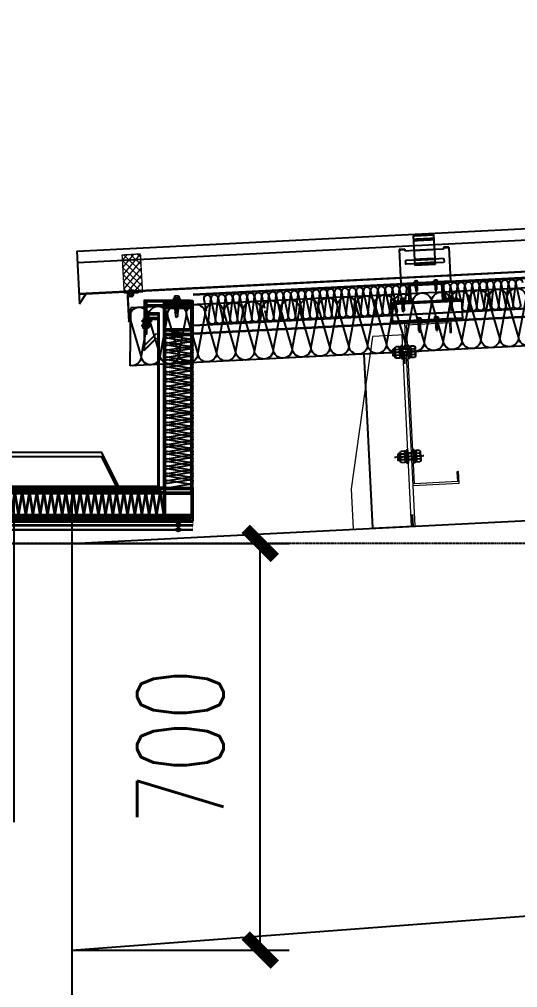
# Model space of a CAD drawing. Extents: x 220580 to 2027826, y -309201 to 71987.
# Drawn here: x 339158 to 340015, y -213094 to -211427 of the extents above; entities that cross this region are included whole.
import ezdxf

# ---------------------------------------------------------------- set-up
doc = ezdxf.new("R2010")
doc.units = 0
for name, pattern in [('__DASH', [0.35, 0.25, -0.1]), ('CENTER', [2, 1.25, -0.25, 0.25, -0.25]), ('CONTINUOUS0', [0]), ('CONTINUOUS1', [0]), ('DASH', [0.35, 0.25, -0.1]), ('DOTE', [2.42, 2, -0.2, 0.02, -0.2]), ('HIDDEN', [0.375, 0.25, -0.125])]:
    doc.linetypes.add(name, pattern=pattern)
for name, color, linetype, lineweight in [('00-BW', 140, 'HIDDEN', 5), ('0CABR-零部件（螺钉、螺栓、五金件）', 53, 'Continuous', 13), ('S-dim', 81, 'Continuous', 0), ('T码、堵头、配件', 6, 'Continuous', 13), ('屋面板', 6, 'Continuous', 13), ('粗', 7, 'Continuous', 50)]:
    doc.layers.add(name, color=color, linetype=linetype, lineweight=lineweight)
for name, color, linetype in [('003_THICK', 7, 'CONTINUOUS1'), ('004_THIN', 6, 'CONTINUOUS0'), ('3索引', 3, 'Continuous'), ('A-AXIS-DOTE', 14, 'DOTE'), ('A-AXIS-DP', 126, 'Continuous'), ('A-HATCH-2', 251, 'Continuous'), ('A-LIN-V', 9, 'Continuous'), ('AS-COLN', 6, 'Continuous'), ('BWM', 8, 'Continuous'), ('C18', 4, 'CENTER'), ('CEN', 1, 'CENTER'), ('COLUMN', 4, 'Continuous'), ('DIM', 173, 'Continuous'), ('DIM_SYMB', 3, 'Continuous'), ('HATCH', 66, 'Continuous'), ('pj', 4, 'Continuous'), ('SCREW', 233, 'Continuous'), ('SEAMLOK75 - SHEET', 6, 'Continuous'), ('ZX', 240, 'CENTER'), ('建-尺寸', 3, 'Continuous'), ('拉铆钉', 243, 'Continuous'), ('紧固件', 40, 'Continuous'), ('配件', 233, 'Continuous'), ('钢承板', 253, 'Continuous')]:
    doc.layers.add(name, color=color, linetype=linetype)
doc.styles.add('A-DIM_T3', font='SIMPLEX', dxfattribs={"width": 0.705882, "bigfont": 'GBCBIG'})
doc.dimstyles.new('A-DIM&&50', dxfattribs={"dimtxt": 148.75, "dimasz": 50, "dimexe": 125, "dimexo": 150, "dimgap": 63.125, "dimtad": 1, "dimdec": 0, "dimzin": 0, "dimdsep": 46, "dimtxsty": 'A-DIM_T3', "dimblk": 'ARCHTICK', "dimcen": 0.09, "dimclrt": 7, "dimazin": 2, "dimtfac": 1, "dimtdec": 0, "dimtix": 1, "dimtmove": 2, "dimatfit": 3, "dimfxl": 0, "dimtolj": 1, "dimtzin": 0, "dimarcsym": 0})

# ---------------------------------------------------------------- blocks, each defined once
blk = doc.blocks.new('压块-flat-1')
at = {"layer": 'HATCH', "ltscale": 10}
h = blk.add_hatch(dxfattribs=at)
h.set_pattern_fill('ACET-2D-ANSI32', color=256, scale=0.5)
h.set_pattern_definition([(45, (-3162.4305, -11124.3203), (-1.683798, 1.683798), []), (45, (-3161.308, -11124.3203), (-1.683798, 1.683798), [])])
h.paths.add_polyline_path([(-82, 0), (-82, -2), (-2, -2), (-2, -50), (0, -50), (0, 0)])
at = {"layer": '配件', "color": 4}
blk.add_lwpolyline([(-82, 0), (-82, -2), (-2, -2), (-2, -50), (0, -50), (0, 0)], close=True, dxfattribs=at)
blk = doc.blocks.new('G$C114A11A0')
at = {"layer": '0CABR-零部件（螺钉、螺栓、五金件）'}
h = blk.add_hatch(dxfattribs=at)
h.set_pattern_fill('DOTS', color=256, scale=0.1, style=0)
h.set_pattern_definition([(0, (-261042.33595, 10165.88129), (0.079375, 0.15875), [0, -0.15875])])
h.paths.add_polyline_path([(11.9, 30.9), (0.4, 30.9), (0.4, 29.4), (11.9, 29.4)])
for p, q in [((1.9, 35.5), (1.9, 32.8)), ((3, 35.9), (9.3, 35.9)), ((4, 35.5), (4, 32.8)), ((8.3, 35.5), (8.3, 32.8)), ((10.4, 35.5), (10.4, 32.8)), ((0, 31.7), (1.9, 32.8)), ((0, 31.7), (12.3, 31.7)), ((0, 31.7), (0.3, 30.9)), ((0.3, 30.9), (12, 30.9)), ((0.4, 30.9), (0.4, 29.4)), ((0.4, 29.4), (11.9, 29.4)), ((1.9, 32.8), (10.4, 32.8)), ((12.3, 31.7), (10.4, 32.8)), ((11.9, 30.9), (11.9, 29.4)), ((12.3, 31.7), (12, 30.9))]:
    blk.add_line(p, q, dxfattribs=at)
at = {"layer": '0CABR-零部件（螺钉、螺栓、五金件）', "ltscale": 0.03}
for p, q in [((3.4, 29.4), (2.6, 28.9)), ((3.4, 28.4), (2.6, 28.9)), ((9.8, 27.7), (2.6, 28.9)), ((3.4, 27), (2.6, 26.5)), ((3.4, 26), (2.6, 26.5)), ((2.6, 26.5), (9.8, 25.3)), ((3.4, 24.6), (2.6, 24.1)), ((3.4, 23.6), (2.6, 24.1)), ((2.6, 24.1), (9.8, 22.9)), ((3.4, 22.2), (2.6, 21.7)), ((3.4, 21.2), (2.6, 21.7)), ((9.8, 20.5), (2.6, 21.7)), ((3.4, 19.8), (2.6, 19.3)), ((3.4, 18.8), (2.6, 19.3)), ((2.6, 19.3), (9.8, 18.1)), ((3.4, 17.4), (2.6, 16.9)), ((9.8, 15.7), (2.6, 16.9)), ((3.4, 16.4), (2.6, 16.9)), ((3.4, 29.4), (8.9, 28.2)), ((3.4, 28.4), (8.9, 27.2)), ((3.4, 28.4), (3.4, 27)), ((8.9, 25.8), (3.4, 27)), ((3.4, 26), (8.9, 24.8)), ((3.4, 26), (3.4, 24.6)), ((8.9, 23.4), (3.4, 24.6)), ((3.4, 23.6), (3.4, 22.2)), ((8.9, 22.4), (3.4, 23.6)), ((3.4, 22.2), (8.9, 21)), ((3.4, 21.2), (3.4, 19.8)), ((3.4, 21.2), (8.9, 20)), ((8.9, 18.6), (3.4, 19.8)), ((8.9, 17.6), (3.4, 18.8)), ((3.4, 18.8), (3.4, 17.4)), ((3.4, 17.4), (8.9, 16.2)), ((3.4, 17.4), (8.9, 16.2)), ((8.9, 29.4), (8.9, 28.2)), ((8.9, 28.2), (9.8, 27.7)), ((8.9, 27.2), (9.8, 27.7)), ((8.9, 27.2), (8.9, 25.8)), ((8.9, 25.8), (9.8, 25.3)), ((8.9, 24.8), (9.8, 25.3)), ((8.9, 24.8), (8.9, 23.4)), ((8.9, 23.4), (9.8, 22.9)), ((8.9, 22.4), (9.8, 22.9)), ((8.9, 22.4), (8.9, 21)), ((8.9, 21), (9.8, 20.5)), ((8.9, 20), (9.8, 20.5)), ((8.9, 20), (8.9, 18.6)), ((8.9, 18.6), (9.8, 18.1)), ((8.9, 17.6), (9.8, 18.1)), ((8.9, 17.6), (8.9, 16.2)), ((3.6, 14.8), (2.9, 14.4)), ((2.9, 14.4), (3.7, 14.2)), ((3.7, 13.9), (2.9, 14.4)), ((3.4, 16.4), (8.9, 15.1)), ((3.6, 14.7), (3.4, 16.4)), ((3.6, 14.7), (3.8, 13.6)), ((3.8, 13.6), (3.8, 8.4)), ((3.8, 8.4), (6, 6.9)), ((3.9, 14.9), (6.2, 9.2)), ((3.9, 14.8), (7, 13.9)), ((4.1, 14.1), (5, 13.9)), ((8.6, 13.9), (4.2, 13.9)), ((8.6, 8.4), (6.3, 6.9)), ((8.6, 13.9), (8.9, 15.1)), ((8.6, 13.9), (8.6, 8.4)), ((8.9, 16.2), (9.8, 15.7)), ((8.9, 15.1), (9.8, 15.7))]:
    blk.add_line(p, q, dxfattribs=at)
at = {"layer": '0CABR-零部件（螺钉、螺栓、五金件）'}
for centre, radius, start, end in [((3, 34.3), 1.59, 48.3968, 131.6032), ((6.2, 30.1), 5.78, 68.4898, 111.5102), ((9.3, 34.3), 1.59, 48.3968, 131.6032)]:
    blk.add_arc(centre, radius, start, end, dxfattribs=at)
at = {"layer": '0CABR-零部件（螺钉、螺栓、五金件）', "ltscale": 0.03}
for centre, radius, start, end in [((3.8, 14.8), 0.147, 16.3775, 187.739), ((6.2, 7.1), 0.267, 235, 305), ((7.1, 8), 1.53, 15.6219, 127.3885), ((3.2, 8), 3.25, 338.5847, 22.4418)]:
    blk.add_arc(centre, radius, start, end, dxfattribs=at)
blk = doc.blocks.new('*U1985')
at = {"layer": 'CEN', "ltscale": 0.3}
blk.add_line((14, 0), (-5, 0), dxfattribs=at)
at = {"layer": 'SCREW'}
for p, q in [((-0.9, 5), (-0.9, -5)), ((0, 5), (-0.9, 5)), ((0, -5), (0, 5)), ((4, 2.2), (0, 2.2)), ((4, 2.2), (4, -2.3)), ((8.7, 2), (8, 2.2)), ((8, 2.2), (8, -2.2)), ((9.9, 0.8), (8.7, 2)), ((10.2, 0.7), (9.9, 0.8)), ((9.9, -0.2), (10.2, 0.7)), ((-0.9, -5), (0, -5)), ((4, -2.3), (0, -2.3)), ((8, -2.2), (9.9, -0.2))]:
    blk.add_line(p, q, dxfattribs=at)
for centre, radius, start, end in [((17.3, 0), 18.8, 164.6076, 195.3924), ((6, 1.9), 2.04, 7.579, 172.421), ((6, -1.9), 2.04, 187.579, 352.421)]:
    blk.add_arc(centre, radius, start, end, dxfattribs=at)
blk = doc.blocks.new('*U1986')
at = {"layer": '拉铆钉'}
blk.add_line((-2.1, 0), (4.1, 0), dxfattribs=at)
for points in [[(-0.4, 3.2, 0.376048), (-0.4, -3.2)], [(3.4, -1.3), (3.5, -1.3, 0.414214), (3.7, -1), (3.7, 1, 0.414214), (3.5, 1.3), (3.4, 1.3)]]:
    blk.add_lwpolyline(points, format="xyb", dxfattribs=at)
for points in [[(0, -3.2), (0, 3.2), (-0.4, 3.2), (-0.4, -3.2)], [(1.6, -1.6), (0, -1.6), (0, 1.6), (1.6, 1.6)]]:
    blk.add_lwpolyline(points, close=True, dxfattribs=at)
blk.add_lwpolyline([(2.7, 3.2), (2.3, 3.2, 0.414214), (1.6, 2.6), (1.6, -2.6, 0.414214), (2.3, -3.2), (2.7, -3.2, 0.414214), (3.4, -2.6), (3.4, 2.6, 0.414214)], format="xyb", close=True, dxfattribs=at)
blk = doc.blocks.new('天沟')
at = {"color": 2, "ltscale": 50}
for p, q in [((1245839.3, 251764.4), (1245839.3, 252083.3)), ((1245886.3, 251764.4), (1245886.3, 252084.3)), ((1245889.3, 251764.4), (1245889.3, 252084.3)), ((1244872.9, 251764.4), (1244872.9, 252034.3)), ((1244875.9, 251764.4), (1244875.9, 252034.3)), ((1244919.9, 251764.4), (1244919.9, 252034.3)), ((1244922.9, 251764.4), (1244922.9, 252034.3)), ((1245842.3, 251764.4), (1245842.3, 252034.3)), ((1245839.3, 251764.4), (1244922.9, 251764.4)), ((1245839.3, 251761.4), (1244922.9, 251761.4)), ((1245839.3, 251717.4), (1244922.9, 251717.4)), ((1245839.3, 251714.4), (1244922.9, 251714.4))]:
    blk.add_line(p, q, dxfattribs=at)
at = {"ltscale": 50}
for p, q in [((1245081.3, 251766.4), (1245081.3, 251196.5)), ((1245181.3, 251766.4), (1245181.3, 251196.5)), ((1245581.3, 251766.4), (1245581.3, 251196.5)), ((1245681.3, 251766.4), (1245681.3, 251196.5))]:
    blk.add_line(p, q, dxfattribs=at)
at = {"color": 4, "ltscale": 50}
for p, q in [((1244872.9, 251714.4), (1245889.3, 251714.4)), ((1244872.9, 251713.6), (1245889.3, 251713.6)), ((1244872.9, 251700.2), (1245889.3, 251700.2)), ((1244872.9, 251699.4), (1245889.3, 251699.4))]:
    blk.add_line(p, q, dxfattribs=at)
at = {"color": 2, "ltscale": 50}
for points in [[(1244922.9, 252034.3), (1244872.9, 252034.3), (1244872.9, 252084.3), (1244922.9, 252084.3)], [(1244919.9, 252037.3), (1244875.9, 252037.3), (1244875.9, 252081.3), (1244919.9, 252081.3)], [(1245889.3, 252034.3), (1245839.3, 252034.3), (1245839.3, 252084.3), (1245889.3, 252084.3)], [(1245886.3, 252037.3), (1245842.3, 252037.3), (1245842.3, 252081.3), (1245886.3, 252081.3)], [(1244922.9, 251714.4), (1244872.9, 251714.4), (1244872.9, 251764.4), (1244922.9, 251764.4)], [(1245889.3, 251714.4), (1245839.3, 251714.4), (1245839.3, 251764.4), (1245889.3, 251764.4)], [(1244919.9, 251717.4), (1244875.9, 251717.4), (1244875.9, 251761.4), (1244919.9, 251761.4)], [(1245886.3, 251717.4), (1245842.3, 251717.4), (1245842.3, 251761.4), (1245886.3, 251761.4)]]:
    blk.add_lwpolyline(points, close=True, dxfattribs=at)
at = {"color": 1, "ltscale": 50}
blk.add_lwpolyline([(1245811.3, 252062.4), (1245829.3, 252062.4), (1245829.3, 251766.4), (1244933.3, 251766.4), (1244933.3, 252062.4), (1244951.3, 252062.4), (1244951.3, 252064.4), (1244931.3, 252064.4), (1244931.3, 251764.4), (1245831.3, 251764.4), (1245831.3, 252064.4), (1245811.3, 252064.4)], close=True, dxfattribs=at)
at = {"ltscale": 50}
for points in [[(1245261.3, 251766.4), (1245231.3, 251825.6), (1245031.3, 251825.6), (1245001.3, 251766.4)], [(1245501.3, 251766.4), (1245531.3, 251825.6), (1245731.3, 251825.6), (1245761.3, 251766.4)]]:
    blk.add_lwpolyline(points, close=True, dxfattribs=at)
at = {"layer": 'BWM'}
for points in [[(1244872.9, 252034.3, 0.414214), (1244879.1, 252028), (1244916.6, 252034.3, -1), (1244916.6, 252021.8), (1244879.1, 252028, 1), (1244879.1, 252015.5), (1244916.6, 252021.8, -1), (1244916.6, 252009.3), (1244879.1, 252015.5, 1), (1244879.1, 252003), (1244916.6, 252009.3, -1), (1244916.6, 251996.8), (1244879.1, 252003, 1), (1244879.1, 251990.5), (1244916.6, 251996.8, -1), (1244916.6, 251984.3), (1244879.1, 251990.5, 1), (1244879.1, 251978), (1244916.6, 251984.3, -1), (1244916.6, 251971.8), (1244879.1, 251978, 1), (1244879.1, 251965.5), (1244916.6, 251971.8, -1), (1244916.6, 251959.3), (1244879.1, 251965.5, 1), (1244879.1, 251953), (1244916.6, 251959.3, -1), (1244916.6, 251946.8), (1244879.1, 251953, 1), (1244879.1, 251940.5), (1244916.6, 251946.8, -1), (1244916.6, 251934.3), (1244879.1, 251940.5, 1), (1244879.1, 251928), (1244916.6, 251934.3, -1), (1244916.6, 251921.8), (1244879.1, 251928, 1), (1244879.1, 251915.5), (1244916.6, 251921.8, -1), (1244916.6, 251909.3), (1244879.1, 251915.5, 1), (1244879.1, 251903), (1244916.6, 251909.3, -1), (1244916.6, 251896.8), (1244879.1, 251903, 1), (1244879.1, 251890.5), (1244916.6, 251896.8, -1), (1244916.6, 251884.3), (1244879.1, 251890.5, 1), (1244879.1, 251878), (1244916.6, 251884.3, -1), (1244916.6, 251871.8), (1244879.1, 251878, 1), (1244879.1, 251865.5), (1244916.6, 251871.8, -1), (1244916.6, 251859.3), (1244879.1, 251865.5, 1), (1244879.1, 251853), (1244916.6, 251859.3, -1), (1244916.6, 251846.8), (1244879.1, 251853, 1), (1244879.1, 251840.5), (1244916.6, 251846.8, -1), (1244916.6, 251834.3), (1244879.1, 251840.5, 1), (1244879.1, 251828), (1244916.6, 251834.3, -1), (1244916.6, 251821.8), (1244879.1, 251828, 1), (1244879.1, 251815.5), (1244916.6, 251821.8, -1), (1244916.6, 251809.3), (1244879.1, 251815.5, 1), (1244879.1, 251803), (1244916.6, 251809.3, -1), (1244916.6, 251796.8), (1244879.1, 251803, 1), (1244879.1, 251790.5), (1244916.6, 251796.8, -1), (1244916.6, 251784.3), (1244879.1, 251790.5, 1), (1244879.1, 251778), (1244916.6, 251784.3, -1), (1244916.6, 251771.8), (1244879.1, 251778, 0.414214), (1244872.9, 251771.8)], [(1245889.3, 252034.3, -0.414214), (1245883.1, 252028), (1245845.6, 252034.3, 1), (1245845.6, 252021.8), (1245883.1, 252028, -1), (1245883.1, 252015.5), (1245845.6, 252021.8, 1), (1245845.6, 252009.3), (1245883.1, 252015.5, -1), (1245883.1, 252003), (1245845.6, 252009.3, 1), (1245845.6, 251996.8), (1245883.1, 252003, -1), (1245883.1, 251990.5), (1245845.6, 251996.8, 1), (1245845.6, 251984.3), (1245883.1, 251990.5, -1), (1245883.1, 251978), (1245845.6, 251984.3, 1), (1245845.6, 251971.8), (1245883.1, 251978, -1), (1245883.1, 251965.5), (1245845.6, 251971.8, 1), (1245845.6, 251959.3), (1245883.1, 251965.5, -1), (1245883.1, 251953), (1245845.6, 251959.3, 1), (1245845.6, 251946.8), (1245883.1, 251953, -1), (1245883.1, 251940.5), (1245845.6, 251946.8, 1), (1245845.6, 251934.3), (1245883.1, 251940.5, -1), (1245883.1, 251928), (1245845.6, 251934.3, 1), (1245845.6, 251921.8), (1245883.1, 251928, -1), (1245883.1, 251915.5), (1245845.6, 251921.8, 1), (1245845.6, 251909.3), (1245883.1, 251915.5, -1), (1245883.1, 251903), (1245845.6, 251909.3, 1), (1245845.6, 251896.8), (1245883.1, 251903, -1), (1245883.1, 251890.5), (1245845.6, 251896.8, 1), (1245845.6, 251884.3), (1245883.1, 251890.5, -1), (1245883.1, 251878), (1245845.6, 251884.3, 1), (1245845.6, 251871.8), (1245883.1, 251878, -1), (1245883.1, 251865.5), (1245845.6, 251871.8, 1), (1245845.6, 251859.3), (1245883.1, 251865.5, -1), (1245883.1, 251853), (1245845.6, 251859.3, 1), (1245845.6, 251846.8), (1245883.1, 251853, -1), (1245883.1, 251840.5), (1245845.6, 251846.8, 1), (1245845.6, 251834.3), (1245883.1, 251840.5, -1), (1245883.1, 251828), (1245845.6, 251834.3, 1), (1245845.6, 251821.8), (1245883.1, 251828, -1), (1245883.1, 251815.5), (1245845.6, 251821.8, 1), (1245845.6, 251809.3), (1245883.1, 251815.5, -1), (1245883.1, 251803), (1245845.6, 251809.3, 1), (1245845.6, 251796.8), (1245883.1, 251803, -1), (1245883.1, 251790.5), (1245845.6, 251796.8, 1), (1245845.6, 251784.3), (1245883.1, 251790.5, -1), (1245883.1, 251778), (1245845.6, 251784.3, 1), (1245845.6, 251771.8), (1245883.1, 251778, -0.414214), (1245889.3, 251771.8)], [(1245839.3, 251764.4, 0.414214), (1245833.1, 251758.1), (1245839.3, 251720.6, -1), (1245826.8, 251720.6), (1245833.1, 251758.1, 1), (1245820.6, 251758.1), (1245826.8, 251720.6, -1), (1245814.3, 251720.6), (1245820.6, 251758.1, 1), (1245808.1, 251758.1), (1245814.3, 251720.6, -1), (1245801.8, 251720.6), (1245808.1, 251758.1, 1), (1245795.6, 251758.1), (1245801.8, 251720.6, -1), (1245789.3, 251720.6), (1245795.6, 251758.1, 1), (1245783.1, 251758.1), (1245789.3, 251720.6, -1), (1245776.8, 251720.6), (1245783.1, 251758.1, 1), (1245770.6, 251758.1), (1245776.8, 251720.6, -1), (1245764.3, 251720.6), (1245770.6, 251758.1, 1), (1245758.1, 251758.1), (1245764.3, 251720.6, -1), (1245751.8, 251720.6), (1245758.1, 251758.1, 1), (1245745.6, 251758.1), (1245751.8, 251720.6, -1), (1245739.3, 251720.6), (1245745.6, 251758.1, 1), (1245733.1, 251758.1), (1245739.3, 251720.6, -1), (1245726.8, 251720.6), (1245733.1, 251758.1, 1), (1245720.6, 251758.1), (1245726.8, 251720.6, -1), (1245714.3, 251720.6), (1245720.6, 251758.1, 1), (1245708.1, 251758.1), (1245714.3, 251720.6, -1), (1245701.8, 251720.6), (1245708.1, 251758.1, 1), (1245695.6, 251758.1), (1245701.8, 251720.6, -1), (1245689.3, 251720.6), (1245695.6, 251758.1, 1), (1245683.1, 251758.1), (1245689.3, 251720.6, -1), (1245676.8, 251720.6), (1245683.1, 251758.1, 1), (1245670.6, 251758.1), (1245676.8, 251720.6, -1), (1245664.3, 251720.6), (1245670.6, 251758.1, 1), (1245658.1, 251758.1), (1245664.3, 251720.6, -1), (1245651.8, 251720.6), (1245658.1, 251758.1, 1), (1245645.6, 251758.1), (1245651.8, 251720.6, -1), (1245639.3, 251720.6), (1245645.6, 251758.1, 1), (1245633.1, 251758.1), (1245639.3, 251720.6, -1), (1245626.8, 251720.6), (1245633.1, 251758.1, 1), (1245620.6, 251758.1), (1245626.8, 251720.6, -1), (1245614.3, 251720.6), (1245620.6, 251758.1, 1), (1245608.1, 251758.1), (1245614.3, 251720.6, -1), (1245601.8, 251720.6), (1245608.1, 251758.1, 1), (1245595.6, 251758.1), (1245601.8, 251720.6, -1), (1245589.3, 251720.6), (1245595.6, 251758.1, 1), (1245583.1, 251758.1), (1245589.3, 251720.6, -1), (1245576.8, 251720.6), (1245583.1, 251758.1, 1), (1245570.6, 251758.1), (1245576.8, 251720.6, -1), (1245564.3, 251720.6), (1245570.6, 251758.1, 1), (1245558.1, 251758.1), (1245564.3, 251720.6, -1), (1245551.8, 251720.6), (1245558.1, 251758.1, 1), (1245545.6, 251758.1), (1245551.8, 251720.6, -1), (1245539.3, 251720.6), (1245545.6, 251758.1, 1), (1245533.1, 251758.1), (1245539.3, 251720.6, -1), (1245526.8, 251720.6), (1245533.1, 251758.1, 1), (1245520.6, 251758.1), (1245526.8, 251720.6, -1), (1245514.3, 251720.6), (1245520.6, 251758.1, 1), (1245508.1, 251758.1), (1245514.3, 251720.6, -1), (1245501.8, 251720.6), (1245508.1, 251758.1, 1), (1245495.6, 251758.1), (1245501.8, 251720.6, -1), (1245489.3, 251720.6), (1245495.6, 251758.1, 1), (1245483.1, 251758.1), (1245489.3, 251720.6, -1), (1245476.8, 251720.6), (1245483.1, 251758.1, 1), (1245470.6, 251758.1), (1245476.8, 251720.6, -1), (1245464.3, 251720.6), (1245470.6, 251758.1, 1), (1245458.1, 251758.1), (1245464.3, 251720.6, -1), (1245451.8, 251720.6), (1245458.1, 251758.1, 1), (1245445.6, 251758.1), (1245451.8, 251720.6, -1), (1245439.3, 251720.6), (1245445.6, 251758.1, 1), (1245433.1, 251758.1), (1245439.3, 251720.6, -1), (1245426.8, 251720.6), (1245433.1, 251758.1, 1), (1245420.6, 251758.1), (1245426.8, 251720.6, -1), (1245414.3, 251720.6), (1245420.6, 251758.1, 1), (1245408.1, 251758.1), (1245414.3, 251720.6, -1), (1245401.8, 251720.6), (1245408.1, 251758.1, 1), (1245395.6, 251758.1), (1245401.8, 251720.6, -1), (1245389.3, 251720.6), (1245395.6, 251758.1, 1), (1245383.1, 251758.1), (1245389.3, 251720.6, -1), (1245376.8, 251720.6), (1245383.1, 251758.1, 1), (1245370.6, 251758.1), (1245376.8, 251720.6, -1), (1245364.3, 251720.6), (1245370.6, 251758.1, 1), (1245358.1, 251758.1), (1245364.3, 251720.6, -1), (1245351.8, 251720.6), (1245358.1, 251758.1, 1), (1245345.6, 251758.1), (1245351.8, 251720.6, -1), (1245339.3, 251720.6), (1245345.6, 251758.1, 1), (1245333.1, 251758.1), (1245339.3, 251720.6, -1), (1245326.8, 251720.6), (1245333.1, 251758.1, 1), (1245320.6, 251758.1), (1245326.8, 251720.6, -1), (1245314.3, 251720.6), (1245320.6, 251758.1, 1), (1245308.1, 251758.1), (1245314.3, 251720.6, -1), (1245301.8, 251720.6), (1245308.1, 251758.1, 1), (1245295.6, 251758.1), (1245301.8, 251720.6, -1), (1245289.3, 251720.6), (1245295.6, 251758.1, 1), (1245283.1, 251758.1), (1245289.3, 251720.6, -1), (1245276.8, 251720.6), (1245283.1, 251758.1, 1), (1245270.6, 251758.1), (1245276.8, 251720.6, -1), (1245264.3, 251720.6), (1245270.6, 251758.1, 1), (1245258.1, 251758.1), (1245264.3, 251720.6, -1), (1245251.8, 251720.6), (1245258.1, 251758.1, 1), (1245245.6, 251758.1), (1245251.8, 251720.6, -1), (1245239.3, 251720.6), (1245245.6, 251758.1, 1), (1245233.1, 251758.1), (1245239.3, 251720.6, -1), (1245226.8, 251720.6), (1245233.1, 251758.1, 1), (1245220.6, 251758.1), (1245226.8, 251720.6, -1), (1245214.3, 251720.6), (1245220.6, 251758.1, 1), (1245208.1, 251758.1), (1245214.3, 251720.6, -1), (1245201.8, 251720.6), (1245208.1, 251758.1, 1), (1245195.6, 251758.1), (1245201.8, 251720.6, -1), (1245189.3, 251720.6), (1245195.6, 251758.1, 1), (1245183.1, 251758.1), (1245189.3, 251720.6, -1), (1245176.8, 251720.6), (1245183.1, 251758.1, 1), (1245170.6, 251758.1), (1245176.8, 251720.6, -1), (1245164.3, 251720.6), (1245170.6, 251758.1, 1), (1245158.1, 251758.1), (1245164.3, 251720.6, -1), (1245151.8, 251720.6), (1245158.1, 251758.1, 1), (1245145.6, 251758.1), (1245151.8, 251720.6, -1), (1245139.3, 251720.6), (1245145.6, 251758.1, 1), (1245133.1, 251758.1), (1245139.3, 251720.6, -1), (1245126.8, 251720.6), (1245133.1, 251758.1, 1), (1245120.6, 251758.1), (1245126.8, 251720.6, -1), (1245114.3, 251720.6), (1245120.6, 251758.1, 1), (1245108.1, 251758.1), (1245114.3, 251720.6, -1), (1245101.8, 251720.6), (1245108.1, 251758.1, 1), (1245095.6, 251758.1), (1245101.8, 251720.6, -1), (1245089.3, 251720.6), (1245095.6, 251758.1, 1), (1245083.1, 251758.1), (1245089.3, 251720.6, -1), (1245076.8, 251720.6), (1245083.1, 251758.1, 1), (1245070.6, 251758.1), (1245076.8, 251720.6, -1), (1245064.3, 251720.6), (1245070.6, 251758.1, 1), (1245058.1, 251758.1), (1245064.3, 251720.6, -1), (1245051.8, 251720.6), (1245058.1, 251758.1, 1), (1245045.6, 251758.1), (1245051.8, 251720.6, -1), (1245039.3, 251720.6), (1245045.6, 251758.1, 1), (1245033.1, 251758.1), (1245039.3, 251720.6, -1), (1245026.8, 251720.6), (1245033.1, 251758.1, 1), (1245020.6, 251758.1), (1245026.8, 251720.6, -1), (1245014.3, 251720.6), (1245020.6, 251758.1, 1), (1245008.1, 251758.1), (1245014.3, 251720.6, -1), (1245001.8, 251720.6), (1245008.1, 251758.1, 1), (1244995.6, 251758.1), (1245001.8, 251720.6, -1), (1244989.3, 251720.6), (1244995.6, 251758.1, 1), (1244983.1, 251758.1), (1244989.3, 251720.6, -1), (1244976.8, 251720.6), (1244983.1, 251758.1, 1), (1244970.6, 251758.1), (1244976.8, 251720.6, -1), (1244964.3, 251720.6), (1244970.6, 251758.1, 1), (1244958.1, 251758.1), (1244964.3, 251720.6, -1), (1244951.8, 251720.6), (1244958.1, 251758.1, 1), (1244945.6, 251758.1), (1244951.8, 251720.6, -1), (1244939.3, 251720.6), (1244945.6, 251758.1, 1), (1244933.1, 251758.1), (1244939.3, 251720.6, -1), (1244926.8, 251720.6), (1244933.1, 251758.1, 0.414214), (1244926.8, 251764.4)]]:
    blk.add_lwpolyline(points, format="xyb", dxfattribs=at)
at = {"layer": '屋面板', "color": 6}
for points in [[(1244876.8, 252086.7), (1244955.8, 252086.7), (1244955.8, 252010.1), (1244936.3, 252029.6), (1244935.6, 252028.9), (1244956.8, 252007.7), (1244956.8, 252087.7), (1244876.8, 252087.7)], [(1245885.4, 252086.7), (1245806.4, 252086.7), (1245806.4, 252010.1), (1245825.9, 252029.6), (1245826.6, 252028.9), (1245805.4, 252007.7), (1245805.4, 252087.7), (1245885.4, 252087.7)]]:
    blk.add_lwpolyline(points, close=True, dxfattribs=at)
at = {"layer": '钢承板', "color": 4, "const_width": 1}
for points in [[(1244872.9, 252034.3), (1244872.9, 251699.4), (1244922.9, 251699.4)], [(1245889.3, 252034.3), (1245889.3, 251699.4), (1245839.3, 251699.4)]]:
    blk.add_lwpolyline(points, dxfattribs=at)
blk.add_blockref('压块-flat-1', (1244954.9, 252086.3))
at = {"xscale": -1}
blk.add_blockref('压块-flat-1', (1245807.3, 252086.3), dxfattribs=at)
for name, p, rotation in [('*U1985', (1244956.8, 252050.7, 0), 180), ('*U1986', (1244897.9, 251698.6), 90)]:
    blk.add_blockref(name, p, dxfattribs=dict(rotation=rotation))
for name, p, rotation in [('*U1985', (1245805.4, 252050.7, 0), 180), ('*U1986', (1245864.3, 251698.6), 270)]:
    blk.add_blockref(name, p, dxfattribs=dict(at, rotation=rotation))
at = {"layer": '00-BW', "rotation": 359.9973387277178}
blk.add_blockref('G$C114A11A0', (1244894.7, 252058.3), dxfattribs=at)
at = {"layer": '00-BW', "xscale": -1, "rotation": 0.002661272333384091}
blk.add_blockref('G$C114A11A0', (1245867.5, 252058.3), dxfattribs=at)
blk = doc.blocks.new('2342424242')
at = {"layer": 'A-AXIS-DOTE', "linetype": '__DASH', "ltscale": 2}
blk.add_line((1161773.6, -3405320), (1161773.6, -3406120), dxfattribs=at)
at = {"layer": 'A-LIN-V'}
blk.add_lwpolyline([(1161393.6, -3405749.3), (1161423.6, -3405690), (1161623.6, -3405690), (1161653.6, -3405749.3), (1161393.6, -3405749.3)], dxfattribs=at)
at = {"layer": 'DIM_SYMB'}
blk.add_lwpolyline([(1161386.4, -3406338), (1161493.9, -3406338), (1161509.2, -3406296), (1161524, -3406380), (1161538.9, -3406338), (1161646.4, -3406338)], dxfattribs=at)
blk.add_blockref('天沟', (-83607.8, -3657515.6))
blk = doc.blocks.new('_ArchTick')
at = {"color": 0, "linetype": 'ByBlock', "const_width": 0.4}
blk.add_lwpolyline([(-0.5, -0.5), (0.5, 0.5)], dxfattribs=at)
blk = doc.blocks.new('*D406')
at = {"layer": 'Defpoints', "color": 0, "transparency": 16777216}
for p in [(250, 700), (623.8, 700), (250, 0)]:
    blk.add_point(p, dxfattribs=at)
at = {"layer": '建-尺寸', "color": 0, "lineweight": -2, "transparency": 16777216}
for p, q in [((300, 700), (673.8, 700)), ((623.8, 0), (623.8, 700)), ((300, 0), (673.8, 0))]:
    blk.add_line(p, q, dxfattribs=at)
at = {"layer": '建-尺寸', "color": 0, "lineweight": -2, "transparency": 16777216, "xscale": 50, "yscale": 50, "zscale": 50}
for p, rotation in [((623.8, 700), 90), ((623.8, 0), 270)]:
    blk.add_blockref('_ArchTick', p, dxfattribs=dict(at, rotation=rotation))
at = {"layer": '建-尺寸', "color": 7, "transparency": 16777216, "insert": (486.3, 350), "char_height": 148.75, "attachment_point": 5, "rotation": 90, "style": 'A-DIM_T3'}
blk.add_mtext('\\A1;700', dxfattribs=at)
blk = doc.blocks.new('CURVEPATTERNLIB$SYSLIB$岩棉板')
at = {"color": 0}
for p, q in [((0, -17), (12, -67)), ((12, -67), (24, -17))]:
    blk.add_line(p, q, dxfattribs=at)
for centre, start, end in [((12, -17), 0, 180), ((0, -67), 270, 0), ((24, -67), 180, 270)]:
    blk.add_arc(centre, 12, start, end, dxfattribs=at)
blk = doc.blocks.new('20250821141233')
at = {"layer": 'A-AXIS-DOTE', "linetype": '__DASH', "ltscale": 2}
blk.add_line((110280.4, 11700), (-5335.3, 11700), dxfattribs=at)
blk = doc.blocks.new('*U785')
at = {"layer": '紧固件', "extrusion": (-3.52327e-23, -6.31601e-13, -1)}
for p, q in [((2.5, 0), (-2.5, 0)), ((2.5, -6.1), (-2.5, -6.1))]:
    blk.add_line(p, q, dxfattribs=at)
at = {"layer": '紧固件', "color": 1, "linetype": 'CENTER', "ltscale": 0.01, "extrusion": (-3.52327e-23, -6.31601e-13, -1)}
blk.add_line((0, 2.9), (0, -8.6), dxfattribs=at)
at = {"layer": '紧固件', "extrusion": (-3.52327e-23, -6.31601e-13, -1)}
blk.add_lwpolyline([(-4, 2), (4, 2, -1), (4, 0), (2.5, 0), (2.5, -1.9, -0.72774), (2.5, -6.1), (2.5, -7.4, -0.414214), (2, -7.9), (-2, -7.9, -0.414214), (-2.5, -7.4), (-2.5, -6.1, -0.72774), (-2.5, -1.9), (-2.5, 0), (-4, 0, -1)], format="xyb", close=True, dxfattribs=at)
blk = doc.blocks.new('*U788')
at = {"layer": 'T码、堵头、配件', "linetype": 'DASH', "ltscale": 3}
h = blk.add_hatch(dxfattribs=at)
h.set_pattern_fill('NET', color=13, scale=2, angle=45, style=0)
h.paths.add_polyline_path([(12.3, 47.5), (-12.7, 47.5), (-12.7, 0), (12.3, 0)])
at = {"layer": 'T码、堵头、配件', "color": 13, "linetype": 'DASH', "ltscale": 3}
blk.add_lwpolyline([(12.3, 47.5), (-12.7, 47.5), (-12.7, 0), (12.3, 0)], close=True, dxfattribs=at)
blk = doc.blocks.new('324')
blk.add_rational_spline([(288338.6, -582640.4, 0.3), (288352.5, -582640.3, -0.9), (288357.5, -582640.3, 2.4), (288358.4, -582640.3, 3), (288359, -582641, 3.4), (288359.6, -582641.7, 3.8), (288359.6, -582642.8, 3.8), (288359.8, -582665.9, 3.6), (288360, -582689, 3.4), (288360.2, -582689, 3.5), (288360.4, -582689, 3.7), (288360.2, -582665.9, 3.8), (288360, -582642.8, 4), (288360, -582641.5, 4), (288359.3, -582640.7, 3.6), (288358.5, -582639.8, 3.1), (288357.5, -582639.8, 2.4), (288352.5, -582639.8, -0.9), (288338.6, -582639.9, 0.3), (288338.6, -582640.2, 0.3), (288338.6, -582640.4, 0.3)], [1, 1, 1, 0.923879532509, 1, 0.923879532509, 1, 1, 1, 1, 1, 1, 1, 0.92387953251, 1, 0.92387953251, 1, 1, 1, 1, 1], degree=2, knots=[0, 0, 0, 1, 1, 1.785398, 1.785398, 2.570796, 2.570796, 3.570796, 3.570796, 4.570796, 4.570796, 5.570796, 5.570796, 6.356194, 6.356194, 7.141593, 7.141593, 8.141593, 8.141593, 9.141593, 9.141593, 9.141593])
at = {"extrusion": (0.384106, 0.002152, 0.923287), "xscale": -1, "rotation": 270.409525737971}
blk.add_blockref('*U785', (-584245.2, -263213.8, 109492.9), dxfattribs=at)
at = {"layer": 'pj', "extrusion": (2.43172e-16, -3.263e-14, -1), "xscale": 1.36762023444512, "yscale": 1.36762023444512, "zscale": -1.36762023444512, "rotation": 359.5730164586824}
blk.add_blockref('*U788', (-288347.5, -582639.8, 0), dxfattribs=at)
blk = doc.blocks.new('DT')
at = {"layer": '3索引', "color": 5, "extrusion": (0.072286, -0.009155, 0.997342), "rotation": 272.6791958730362}
blk.add_blockref('324', (568525.5, 315258.2, -0.3), dxfattribs=at)
blk = doc.blocks.new('34t65')
at = {"color": 2, "ltscale": 50}
for p, q in [((1430037, 238183.4), (1430157, 238183.4)), ((1430037, 238148.4), (1430037, 238183.4)), ((1430037, 238180.9), (1430157, 238180.9)), ((1430157, 238183.4), (1430157, 238148.4)), ((1430157, 238150.9), (1430037, 238150.9)), ((1430157, 238148.4), (1430037, 238148.4))]:
    blk.add_line(p, q, dxfattribs=at)
blk = doc.blocks.new('*U1984')
at = {"layer": 'pj'}
for p, q in [((-4.4, 0.5), (-4.4, 0)), ((4.4, 0), (-4.4, 0)), ((-4.1, 0.8), (-3.1, 1)), ((4.1, 0.8), (-4.1, 0.8)), ((-3.1, 3.9), (-3.1, 1)), ((3.1, 1), (-3.1, 1)), ((2.3, 4.2), (-2.3, 4.2)), ((-2, 0.8), (-1.5, 1)), ((-1.5, 3.9), (-1.5, 1)), ((-1.5, 0), (-1.5, -1.6)), ((1.5, 3.9), (1.5, 1)), ((2.2, 0.8), (1.5, 1)), ((1.5, 0), (1.5, -1.1)), ((3.1, 3.9), (3.1, 1)), ((4.1, 0.8), (3.1, 1)), ((4.4, 0.5), (4.4, 0)), ((-2.1, -1.9), (2.1, -1.4)), ((-2.1, -1.9), (-1.5, -1.6)), ((-2.1, -1.9), (-1.5, -2.2)), ((-2.1, -3.3), (2.1, -2.8)), ((-2.1, -3.3), (-1.5, -3)), ((-2.1, -3.3), (-1.5, -3.6)), ((-2.1, -4.7), (2.1, -4.2)), ((-2.1, -4.7), (-1.5, -4.4)), ((-2.1, -4.7), (-1.5, -5)), ((-2.1, -6.1), (2.1, -5.6)), ((-2.1, -6.1), (-1.5, -5.8)), ((-2.1, -6.1), (-1.5, -6.4)), ((-2.1, -7.5), (2.1, -7)), ((-2.1, -7.5), (-1.5, -7.2)), ((-2.1, -7.5), (-1.5, -7.8)), ((-2.1, -8.9), (2.1, -8.4)), ((-2.1, -8.9), (-1.5, -8.6)), ((-2.1, -8.9), (-1.5, -9.2)), ((-2.1, -10.3), (2.1, -9.8)), ((-2.1, -10.3), (-1.5, -10)), ((-2.1, -10.3), (-1.5, -10.6)), ((-2.1, -11.7), (2.1, -11.2)), ((-2.1, -11.7), (-1.5, -11.4)), ((-2.1, -11.7), (-1.5, -12)), ((-2.1, -13.1), (-1.5, -12.8)), ((-2.1, -13.1), (-1.1, -13)), ((-2.1, -13.1), (-1.5, -13.4)), ((-1.5, -1.6), (1.5, -1.1)), ((-1.5, -2.2), (1.5, -1.7)), ((-1.5, -2.2), (-1.5, -3)), ((-1.5, -3), (1.5, -2.5)), ((-1.5, -3.6), (1.5, -3.1)), ((-1.5, -3.6), (-1.5, -4.4)), ((-1.5, -4.4), (1.5, -3.9)), ((-1.5, -5), (1.5, -4.5)), ((-1.5, -5), (-1.5, -5.8)), ((-1.5, -5.8), (1.5, -5.3)), ((-1.5, -6.4), (1.5, -5.9)), ((-1.5, -6.4), (-1.5, -7.2)), ((-1.5, -7.2), (1.5, -6.7)), ((-1.5, -7.8), (1.5, -7.3)), ((-1.5, -7.8), (-1.5, -8.6)), ((-1.5, -8.6), (1.5, -8.1)), ((-1.5, -9.2), (1.5, -8.7)), ((-1.5, -9.2), (-1.5, -10)), ((-1.5, -10), (1.5, -9.5)), ((-1.5, -10.6), (1.5, -10.1)), ((-1.5, -10.6), (-1.5, -11.4)), ((-1.5, -11.4), (1.5, -10.9)), ((-1.5, -12), (1.5, -11.5)), ((-1.5, -12), (-1.5, -12.8)), ((-1.5, -12.8), (-1, -12.7)), ((-1.5, -13.4), (-1.5, -17.2)), ((-1.5, -13.4), (-1.3, -13.4)), ((0.6, -12.4), (1.5, -12.3)), ((0.7, -12.8), (2.1, -12.6)), ((0.7, -13), (1.5, -12.9)), ((0.7, -13.8), (1.5, -13.7)), ((0.7, -14.2), (2.1, -14)), ((0.7, -14.4), (1.5, -14.3)), ((1.5, -0.3), (1.5, -1.1)), ((2.1, -1.4), (1.5, -1.1)), ((2.1, -1.4), (1.5, -1.7)), ((1.5, -1.7), (1.5, -2.5)), ((2.1, -2.8), (1.5, -2.5)), ((2.1, -2.8), (1.5, -3.1)), ((1.5, -3.1), (1.5, -3.9)), ((2.1, -4.2), (1.5, -3.9)), ((2.1, -4.2), (1.5, -4.5)), ((1.5, -4.5), (1.5, -5.3)), ((2.1, -5.6), (1.5, -5.3)), ((2.1, -5.6), (1.5, -5.9)), ((1.5, -5.9), (1.5, -6.7)), ((2.1, -7), (1.5, -6.7)), ((2.1, -7), (1.5, -7.3)), ((1.5, -7.3), (1.5, -8.1)), ((2.1, -8.4), (1.5, -8.1)), ((2.1, -8.4), (1.5, -8.7)), ((1.5, -8.7), (1.5, -9.5)), ((2.1, -9.8), (1.5, -9.5)), ((2.1, -9.8), (1.5, -10.1)), ((1.5, -10.1), (1.5, -10.9)), ((2.1, -11.2), (1.5, -10.9)), ((2.1, -11.2), (1.5, -11.5)), ((1.5, -11.5), (1.5, -12.3)), ((2.1, -12.6), (1.5, -12.3)), ((2.1, -12.6), (1.5, -12.9)), ((1.5, -12.9), (1.5, -13.7)), ((2.1, -14), (1.5, -13.7)), ((2.1, -14), (1.5, -14.3)), ((1.5, -14.3), (1.5, -17.2)), ((0, -18.6), (-1.5, -17.2)), ((0, -18.6), (1.5, -17.2))]:
    blk.add_line(p, q, dxfattribs=at)
blk.add_lwpolyline([(0, -18.6), (0.7, -14.4), (0.7, -12.7, 0.417657), (0.4, -12.4, 0.097062), (-1, -12.7), (-1.5, -13.8)], format="xyb", dxfattribs=at)
for centre, radius, start, end in [((-4.1, 0.5), 0.3, 90, 180), ((-2.3, 3.3), 0.951, 35.4009, 144.5991), ((0, 1), 3.2, 61.0594, 118.9406), ((2.3, 3.3), 0.951, 35.4009, 144.5991), ((4.1, 0.5), 0.3, 0, 90)]:
    blk.add_arc(centre, radius, start, end, dxfattribs=at)
at = {"layer": 'ZX', "ltscale": 0.2}
blk.add_line((0, 4.9), (0, -21), dxfattribs=at)
blk = doc.blocks.new('A$C2F3B4A73')
at = {"layer": '粗', "lineweight": -2}
for p, q in [((25.2, 101.1), (60.4, 101.1)), ((25.2, 101.1), (25.2, 49.6)), ((60.4, 101.1), (60.4, 49.6)), ((0, 78.7), (9.6, 78.7)), ((0, 78.7), (0, 19.8)), ((9.6, 78.7), (9.6, 76.3)), ((10.4, 75.5), (25.2, 75.5)), ((60.4, 75.5), (75.2, 75.5)), ((76, 78.7), (85.6, 78.7)), ((76, 78.7), (76, 76.3)), ((85.6, 78.7), (85.6, 19.8)), ((9.6, 58.4), (9.6, 53.6)), ((10.4, 59.2), (25.2, 59.2)), ((10.4, 52.8), (25.2, 52.8)), ((25.2, 58.4), (60.4, 58.4)), ((25.2, 53.6), (60.4, 53.6)), ((60.4, 59.2), (75.2, 59.2)), ((60.4, 52.8), (75.2, 52.8)), ((76, 58.4), (76, 53.6)), ((25.2, 49.6), (60.4, 49.6)), ((0, 19.8), (85.6, 19.8)), ((0, 18.8), (0, 19.8)), ((0, 18.8), (85.6, 18.8)), ((14.4, 19.8), (14.4, 18.8)), ((71.2, 19.8), (71.2, 18.8)), ((85.6, 19.8), (85.6, 18.8))]:
    blk.add_line(p, q, dxfattribs=at)
at = {"layer": '粗', "linetype": 'DASH', "lineweight": -2}
for p, q in [((25.2, 100.6), (60.4, 100.6)), ((25.2, 94.7), (60.4, 94.7)), ((25.2, 92.3), (60.4, 92.3)), ((0, 77.7), (9.6, 77.7)), ((25.2, 75.5), (60.4, 75.5)), ((76, 77.7), (85.6, 77.7)), ((25.2, 60), (60.4, 60)), ((25.2, 59.2), (60.4, 59.2)), ((25.2, 52.8), (60.4, 52.8)), ((25.2, 52), (60.4, 52)), ((16, 19.8), (16, 18.8)), ((21.6, 19.8), (21.6, 18.8)), ((29.6, 19.8), (29.6, 18.8)), ((35.2, 19.8), (35.2, 18.8)), ((50.4, 19.8), (50.4, 18.8)), ((56, 19.8), (56, 18.8)), ((64, 19.8), (64, 18.8)), ((69.6, 19.8), (69.6, 18.8))]:
    blk.add_line(p, q, dxfattribs=at)
at = {"layer": '粗', "lineweight": -2}
for centre, start, end in [((10.4, 76.3), 180, 270), ((75.2, 76.3), 270, 0), ((10.4, 58.4), 90, 180), ((10.4, 53.6), 180, 270), ((75.2, 58.4), 0, 90), ((75.2, 53.6), 270, 0)]:
    blk.add_arc(centre, 0.8, start, end, dxfattribs=at)
at = {"layer": '紧固件', "color": 2, "yscale": 0.8, "zscale": 0.8}
for p, xscale in [((26.1, 19.8), 0.8), ((59.5, 19.8), -0.8)]:
    blk.add_blockref('*U1984', p, dxfattribs=dict(at, xscale=xscale))
blk = doc.blocks.new('A$C51791418')
blk.add_blockref('A$C2F3B4A73', (-42.8, -15.8))
blk = doc.blocks.new('*U1987')
at = {"layer": '003_THICK', "color": 2}
for points in [[(-11, 13.1, 0.611769), (-11, 6.5, 0.611769)], [(-11, 6.5, 0.305859), (-11, -6.5, 0.305859)], [(31.2, 6.5, 0.61177), (31.2, 13.1, 0.61177)], [(31.2, -6.5, 0.305858), (31.2, 6.5, 0.305858)], [(-11, -6.5, 0.611769), (-11, -13.1, 0.611769)], [(31.2, -13.1, 0.61177), (31.2, -6.5, 0.61177)]]:
    blk.add_lwpolyline(points, format="xyb", dxfattribs=at)
for points in [[(-13, 9.8), (-13, -9.8)], [(-11, 13.1), (-3, 13.1)], [(-11, 6.5), (-3, 6.5)], [(-3.6, 8), (-3.6, -8)], [(-3, 13.1), (-3, -13.1)], [(-3, 12.1), (1.1, 12.1)], [(-3, 0), (1.1, 4.1)], [(-3, -4.1), (1.1, 0)], [(1.1, 15), (4.1, 15)], [(1.1, 15), (1.1, -15)], [(4.1, 15), (4.1, -15)], [(4.1, 8), (16.1, 8)], [(16.1, 15), (16.1, -15)], [(16.1, 15), (19.1, 15)], [(19.1, 15), (19.1, -15)], [(19.1, 12.1), (23.2, 12.1)], [(19.1, 0), (23.2, 4.1)], [(23.2, 13.1), (23.2, -13.1)], [(23.2, 13.1), (31.2, 13.1)], [(23.2, 6.5), (31.2, 6.5)], [(33.2, 9.8), (33.2, -9.8)], [(33.2, 8), (37.5, 8)], [(37.5, 8), (37.5, -8)], [(37.5, 8), (39, 6.5)], [(39, 6.5), (39, -6.5)], [(-11, -6.5), (-3, -6.5)], [(-11, -13.1), (-3, -13.1)], [(-3, -12.1), (1.1, -12.1)], [(1.1, -15), (4.1, -15)], [(4.1, -8), (16.1, -8)], [(16.1, -15), (19.1, -15)], [(19.1, -4.1), (23.2, 0)], [(19.1, -12.1), (23.2, -12.1)], [(23.2, -6.5), (31.2, -6.5)], [(23.2, -13.1), (31.2, -13.1)], [(33.2, -8), (37.5, -8)], [(37.5, -8), (39, -6.5)]]:
    blk.add_lwpolyline(points, dxfattribs=at)
at = {"layer": '004_THIN', "color": 2}
for points in [[(-3.6, 6.5), (16.1, 6.5)], [(33.2, 6.5), (39, 6.5)], [(-3.6, -6.5), (16.1, -6.5)], [(33.2, -6.5), (39, -6.5)]]:
    blk.add_lwpolyline(points, dxfattribs=at)
at = {"layer": 'C18', "color": 1, "ltscale": 0.6}
blk.add_lwpolyline([(-21, 0), (47, 0)], dxfattribs=at)
blk = doc.blocks.new('1112')
at = {"color": 2}
blk.add_lwpolyline([(1432456, 238570.9), (1432478.5, 238570.9), (1432478.5, 238598.4), (1432538.5, 238598.4), (1432538.5, 238570.9), (1432561, 238570.9), (1432561, 238568.4), (1432536, 238568.4), (1432536, 238595.9), (1432481, 238595.9), (1432481, 238568.4), (1432456, 238568.4)], close=True, dxfattribs=at)
at = {"layer": 'S-dim', "ltscale": 10}
for p, q in [((1432412.5, 238511.6), (1432362.5, 238252.3)), ((1432412.5, 238512.7), (1432468.5, 238512.7)), ((1432462.5, 238511.6), (1432462.5, 238182.3)), ((1432362.5, 238252.3), (1432362.5, 238182.3)), ((1432468.5, 238252.3), (1432468.5, 238182.3)), ((1432362.5, 238182.3), (1432468.5, 238182.3))]:
    blk.add_line(p, q, dxfattribs=at)
at = {"layer": 'S-dim', "color": 6, "ltscale": 10}
blk.add_lwpolyline([(1432548.5, 238512.3), (1432548.5, 238532.3), (1432468.5, 238532.3), (1432468.5, 238252.3), (1432548.5, 238252.3), (1432548.5, 238272.3), (1432545.5, 238272.3), (1432545.5, 238255.3), (1432471.5, 238255.3), (1432471.5, 238529.3), (1432545.5, 238529.3), (1432545.5, 238512.3)], close=True, dxfattribs=at)
blk.add_blockref('34t65', (2411.5, 385))
at = {"xscale": -0.7500000000000001, "yscale": 0.7500000000000001, "zscale": 0.7500000000000001, "rotation": 359.9999999722328}
for p in [(1432474.6, 238482.3), (1432474.6, 238302.3)]:
    blk.add_blockref('*U1987', p, dxfattribs=at)
at = {"layer": 'SEAMLOK75 - SHEET', "xscale": -1}
blk.add_blockref('A$C51791418', (1432508.5, 238596.4), dxfattribs=at)
at = {"layer": '紧固件', "xscale": -1.023999999801318, "yscale": 1.023999999801318, "zscale": 1.023999999801318}
for p in [(1432467.3, 238570.9), (1432549.8, 238570.9, 0), (1432493.5, 238535.9), (1432523.5, 238535.9)]:
    blk.add_blockref('*U1984', p, dxfattribs=at)
blk = doc.blocks.new('3e34t5')
at = {"rotation": 2.880377552740777}
blk.add_blockref('1112', (-172572.5, -58130.3), dxfattribs=at)
blk = doc.blocks.new('wm')
at = {"color": 1, "ltscale": 50}
for p, q in [((1253656.3, 252531.4), (1245914.8, 252141.9)), ((1253656.3, 252529.9), (1245914.8, 252140.4))]:
    blk.add_line(p, q, dxfattribs=at)
at = {"color": 4, "ltscale": 50}
for p, q in [((1245914.8, 252089.2), (1253656.3, 252478.7, 0)), ((1245914.8, 252088.4), (1253656.3, 252477.9, 0)), ((1245914.8, 252075), (1253656.3, 252464.5, 0)), ((1245914.8, 252074.2), (1253656.3, 252463.7, 0))]:
    blk.add_line(p, q, dxfattribs=at)
at = {"color": 2, "ltscale": 50}
blk.add_line((1245914.8, 252075.3), (1253656.3, 252464.8, 0), dxfattribs=at)
at = {"layer": 'BWM', "elevation": 0}
for points in [[(1246482.1, 252161.6, 1), (1246469.6, 252160.9), (1246477.7, 252123.8, -1), (1246465.3, 252123.2), (1246469.6, 252160.9, 1), (1246457.1, 252160.3), (1246465.3, 252123.2, -1), (1246452.8, 252122.5), (1246457.1, 252160.3, 1), (1246444.6, 252159.7), (1246452.8, 252122.5, -1), (1246440.3, 252121.9), (1246444.6, 252159.7, 1), (1246432.2, 252159), (1246440.3, 252121.9, -1), (1246427.8, 252121.3), (1246432.2, 252159, 1), (1246419.7, 252158.4), (1246427.8, 252121.3, -1), (1246415.3, 252120.7), (1246419.7, 252158.4, 1), (1246407.2, 252157.8), (1246415.3, 252120.7, -1), (1246402.8, 252120), (1246407.2, 252157.8, 1), (1246394.7, 252157.2), (1246402.8, 252120, -1), (1246390.4, 252119.4), (1246394.7, 252157.2, 1), (1246382.2, 252156.5), (1246390.4, 252119.4, -1), (1246377.9, 252118.8), (1246382.2, 252156.5, 1), (1246369.7, 252155.9), (1246374.6, 252133.5)], [(1246125.5, 252118.4), (1246128.2, 252106.2, -1), (1246115.7, 252105.6), (1246120.1, 252143.3, 1), (1246107.6, 252142.7), (1246115.7, 252105.6, -1), (1246103.2, 252105), (1246107.6, 252142.7, 1), (1246095.1, 252142.1), (1246103.2, 252105, -1), (1246090.7, 252104.3), (1246095.1, 252142.1, 1), (1246082.6, 252141.5), (1246090.7, 252104.3, -1), (1246078.2, 252103.7), (1246082.6, 252141.5, 1), (1246070.1, 252140.8), (1246078.2, 252103.7, -1), (1246065.8, 252103.1), (1246070.1, 252140.8, 1), (1246057.6, 252140.2), (1246065.8, 252103.1, -1), (1246053.3, 252102.4), (1246057.6, 252140.2, 1), (1246045.1, 252139.6), (1246053.3, 252102.4, -1), (1246040.8, 252101.8), (1246045.1, 252139.6, 1), (1246032.7, 252138.9), (1246037.2, 252118.3)], [(1246262.8, 252125.4), (1246265.5, 252113.1, -1), (1246253, 252112.5), (1246257.4, 252150.2, 1), (1246244.9, 252149.6), (1246253, 252112.5, -1), (1246240.5, 252111.9), (1246244.9, 252149.6, 1), (1246232.4, 252149), (1246240.5, 252111.9, -1), (1246228.1, 252111.2), (1246232.4, 252149, 1), (1246219.9, 252148.4), (1246228.1, 252111.2, -1), (1246215.6, 252110.6), (1246219.9, 252148.4, 1), (1246207.4, 252147.7), (1246215.6, 252110.6, -1), (1246203.1, 252110), (1246207.4, 252147.7, 1), (1246195, 252147.1), (1246203.1, 252110, -1), (1246190.6, 252109.4), (1246195, 252147.1, 1), (1246182.5, 252146.5), (1246190.6, 252109.4, -1), (1246178.1, 252108.7), (1246182.5, 252146.5, 1), (1246170, 252145.9), (1246178.1, 252108.7, -1), (1246165.6, 252108.1), (1246170, 252145.9, 1), (1246157.5, 252145.2), (1246165.6, 252108.1, -1), (1246153.2, 252107.5), (1246157.5, 252145.2, 1), (1246145, 252144.6), (1246153.2, 252107.5, -1), (1246140.7, 252106.8), (1246145, 252144.6, 1), (1246132.5, 252144), (1246140.7, 252106.8, -1), (1246128.2, 252106.2), (1246132.5, 252144, 1), (1246120.1, 252143.3), (1246128.2, 252106.2, -0.619976), (1246118.4, 252100.7, -0.619976)], [(1246267.5, 252130.6), (1246269.9, 252150.9, 1), (1246257.4, 252150.2), (1246262.3, 252127.8)], [(1246280, 252131.2), (1246282.3, 252151.5, 1), (1246269.9, 252150.9), (1246274.2, 252130.9)], [(1246354.9, 252135), (1246357.3, 252155.3, 1), (1246344.8, 252154.6), (1246349.1, 252134.7)], [(1246367.4, 252135.6), (1246369.7, 252155.9, 1), (1246357.3, 252155.3), (1246361.6, 252135.3)], [(1246025.6, 252113.4), (1246028.3, 252101.2, -1), (1246015.8, 252100.6), (1246020.2, 252138.3, 1), (1246007.7, 252137.7), (1246015.8, 252100.6, -1), (1246003.3, 252099.9), (1246007.7, 252137.7, 1), (1245995.2, 252137.1), (1246003.3, 252099.9, -1), (1245990.9, 252099.3), (1245995.2, 252137.1, 1), (1245982.7, 252136.4), (1245990.9, 252099.3, -1), (1245978.4, 252098.7), (1245982.7, 252136.4, 1), (1245970.2, 252135.8), (1245978.4, 252098.7, -1), (1245965.9, 252098.1), (1245970.2, 252135.8, 1), (1245957.8, 252135.2), (1245965.9, 252098.1, -1), (1245953.4, 252097.4), (1245957.8, 252135.2, 1), (1245945.3, 252134.5), (1245953.4, 252097.4, -1), (1245940.9, 252096.8), (1245945.3, 252134.5, 1), (1245932.8, 252133.9), (1245937.3, 252113.3)], [(1246038.1, 252114.1), (1246040.8, 252101.8, -1), (1246028.3, 252101.2), (1246032.7, 252138.9, 1), (1246020.2, 252138.3), (1246028.3, 252101.2, -1), (1246015.8, 252100.6), (1246020.2, 252138.3, 0.35197), (1246015, 252144.2, 0.35197)]]:
    blk.add_lwpolyline(points, format="xyb", dxfattribs=at)
at = {"layer": 'SEAMLOK75 - SHEET'}
for p, q in [((1245714.8, 252216.6, 0), (1253637.8, 252615.2, 0)), ((1245715.8, 252196.6, 0), (1253632.2, 252594.9, 0)), ((1253638.9, 252541.2, 0), (1245718.5, 252142.7, 0)), ((1253641.6, 252540.3, 0), (1245718.6, 252141.7, 0)), ((1245714.8, 252216.6), (1245719.4, 252125.5, 0)), ((1245719.4, 252125.5), (1245730.2, 252142.3, 0))]:
    blk.add_line(p, q, dxfattribs=at)
at = {"extrusion": (0.405978, 0.015563, 0.91375), "xscale": -1, "rotation": 267.0177680869565}
blk.add_blockref('DT', (204237.5, -1146358.7, 509701), dxfattribs=at)
at = {"layer": 'A-HATCH-2'}
blk.add_blockref('3e34t5', (178.6, 9, 0), dxfattribs=at)
blk = doc.blocks.new('A$Cc659754e')
at = {"layer": 'A-LIN-V', "color": 2}
for p, q in [((44600, 1650), (52550, 2050)), ((44600, 950), (52550, 1550))]:
    blk.add_line(p, q, dxfattribs=at)
blk.add_blockref('天沟', (-1201081.3, -250018.3))
at = {"layer": 'A-HATCH-2'}
blk.add_blockref('wm', (-1201106.3, -250063.3), dxfattribs=at)
blk = doc.blocks.new('G$C845E5159')
at = {"layer": 'A-LIN-V', "color": 2}
for p, q in [((300, 700), (8250, 1100)), ((300, 0), (8250, 600))]:
    blk.add_line(p, q, dxfattribs=at)
at = {"layer": 'A-LIN-V'}
blk.add_lwpolyline([(872.7, 1009.2), (871.7, 1029.1), (801.8, 1025.6), (816.8, 726), (886.8, 729.5), (885.7, 749.5)], dxfattribs=at)
at = {"layer": 'AS-COLN'}
for p, q in [((8250, 1500.5), (401.1, 1105.6)), ((8250, 1400.4), (400.1, 1005.4)), ((400.1, 1005.4), (401.1, 1105.6))]:
    blk.add_line(p, q, dxfattribs=at)
at = {"layer": 'COLUMN'}
for points in [[(300, 700), (300, -11000), (-300, -11000), (-300, 700), (300, 700)], [(16800, 700), (16800, -11000), (16200, -11000), (16200, 700), (16800, 700)]]:
    blk.add_lwpolyline(points, dxfattribs=at)
at = {"layer": 'A-HATCH-2', "xscale": -1.354458951392196, "yscale": 1.351351351351351, "zscale": 1.351351351351351, "rotation": 2.88037755284905}
for p in [(950.1, 1140.2), (982.5, 1141.9), (1015, 1143.5), (1047.5, 1145.1), (1079.9, 1146.8), (625.4, 1123.9), (657.9, 1125.5), (690.4, 1127.2), (722.8, 1128.8), (755.3, 1130.4), (787.8, 1132.1), (820.2, 1133.7), (852.7, 1135.3), (885.1, 1137), (917.6, 1138.6), (430.6, 1114.1), (463.1, 1115.7), (495.6, 1117.4), (528, 1119), (560.5, 1120.6), (593, 1122.3)]:
    blk.add_blockref('CURVEPATTERNLIB$SYSLIB$岩棉板', p, dxfattribs=at)
at = {"layer": 'A-LIN-V'}
blk.add_blockref('2342424242', (-1161773.6, 3406539.3), dxfattribs=at)
at = {"layer": '建-尺寸'}
dim = blk.add_aligned_dim(p1=(250, 0), p2=(250, 700), distance=-373.8, dimstyle='A-DIM&&50', dxfattribs=at)
dim.commit()
dim.dimension.update_dxf_attribs({"geometry": '*D406', "text_midpoint": (486.3, 350)})

msp = doc.modelspace()

# ---------------------------------------------------------------- block references
at = {"layer": 'A-AXIS-DP', "ltscale": 2800}
msp.add_blockref('20250821141233', (278948.2, -224029), dxfattribs=at)
at = {"layer": 'A-LIN-V'}
for p in [(322448.2, -213029), (338948.2, -213029)]:
    msp.add_blockref('G$C845E5159', p, dxfattribs=at)
at = {"layer": 'DIM', "ltscale": 2000}
msp.add_blockref('A$Cc659754e', (294648.2, -213979), dxfattribs=at)

doc.saveas('drawing.dxf')
